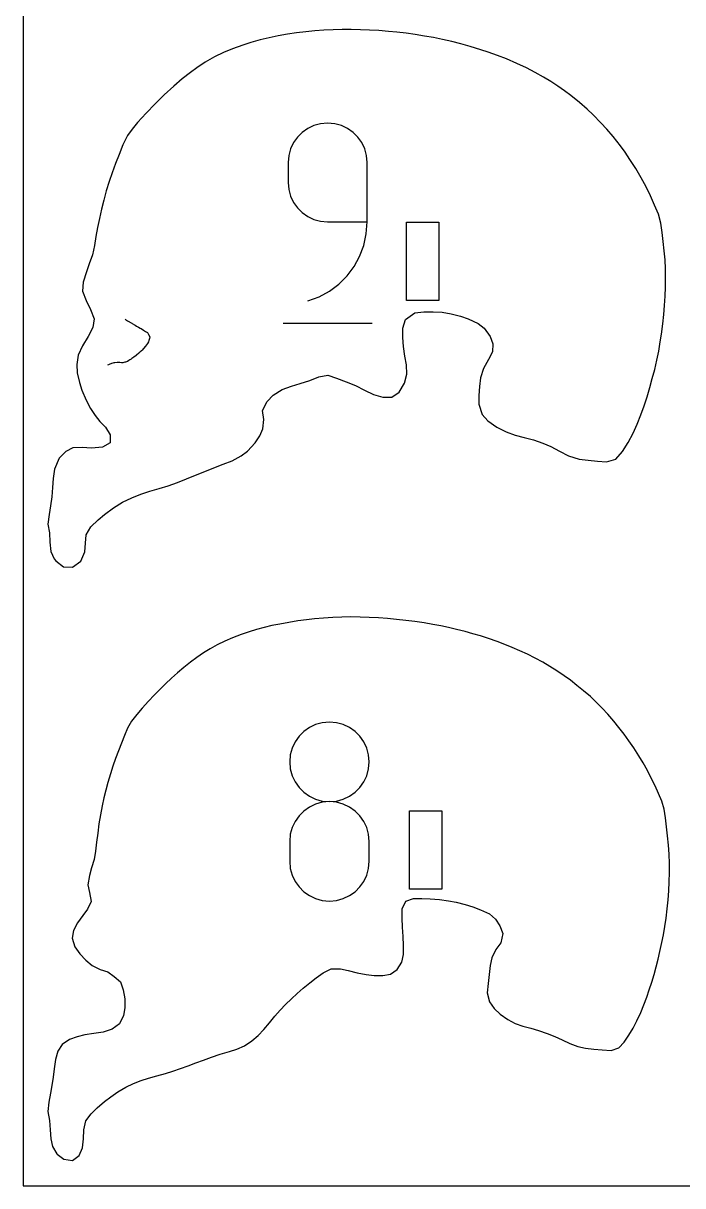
# Model space of a CAD drawing. Extents: x 0 to 300, y 0 to 147.
# Drawn here: x 0 to 42.9, y 0 to 75.7 of the extents above; entities that cross this region are included whole.
import ezdxf

# ---------------------------------------------------------------- set-up
doc = ezdxf.new("R2010")
doc.units = 0

msp = doc.modelspace()

# ---------------------------------------------------------------- linework, layer by layer
at = {"layer": 'annotation', "color": 1}
for p, q in [((18.913186, 69.022627), (18.512538, 68.831972)), ((19.348029, 69.142374), (18.913186, 69.022627)), ((19.809737, 69.183912), (19.348029, 69.142374)), ((20.272402, 69.142374), (19.809737, 69.183912)), ((19.809737, 69.183912), (19.809737, 69.183912)), ((20.707753, 69.022627), (20.272402, 69.142374)), ((21.108551, 68.831972), (20.707753, 69.022627)), ((17.843151, 68.267141), (17.589073, 67.907566)), ((18.153416, 68.57771), (17.843151, 68.267141)), ((18.512538, 68.831972), (18.153416, 68.57771)), ((21.467553, 68.57771), (21.108551, 68.831972)), ((21.777519, 68.267141), (21.467553, 68.57771)), ((22.031208, 67.907566), (21.777519, 68.267141)), ((17.398513, 67.506285), (17.278801, 67.0706)), ((17.589073, 67.907566), (17.398513, 67.506285)), ((22.22138, 67.506285), (22.031208, 67.907566)), ((22.340793, 67.0706), (22.22138, 67.506285)), ((17.278801, 67.0706), (17.237268, 66.60781)), ((17.237268, 66.60781), (17.237268, 65.31976)), ((22.382206, 66.60781), (22.340793, 67.0706)), ((22.382206, 62.744385), (22.382206, 66.60781)), ((22.382206, 66.60781), (22.382206, 66.60781)), ((17.237268, 65.31976), (17.237268, 65.31976)), ((17.237268, 65.31976), (17.278801, 64.856995)), ((17.278801, 64.856995), (17.398513, 64.421377)), ((17.398513, 64.421377), (17.589073, 64.020193)), ((17.589073, 64.020193), (17.843151, 63.660732)), ((17.843151, 63.660732), (18.153416, 63.350284)), ((18.153416, 63.350284), (18.512538, 63.096136)), ((18.512538, 63.096136), (18.913186, 62.905578)), ((18.913186, 62.905578), (19.348029, 62.785898)), ((19.348029, 62.785898), (19.809737, 62.744385)), ((19.809737, 62.744385), (22.382206, 62.744385)), ((22.325251, 61.963323), (22.382206, 62.744385)), ((22.159036, 61.212582), (22.325251, 61.963323)), ((21.89054, 60.501603), (22.159036, 61.212582)), ((21.074615, 59.236697), (21.526741, 59.839828)), ((21.526741, 59.839828), (21.89054, 60.501603)), ((20.541142, 58.701652), (21.074615, 59.236697)), ((19.933299, 58.244135), (20.541142, 58.701652)), ((18.522413, 57.599446), (19.258063, 57.873586)), ((18.522413, 57.599446), (18.522413, 57.599446)), ((19.258063, 57.873586), (19.933299, 58.244135)), ((6.622044, 56.405731), (6.680222, 56.370365)), ((6.680222, 56.370365), (6.715364, 56.350495)), ((6.715364, 56.350495), (6.777069, 56.31276)), ((6.777069, 56.31276), (6.918521, 56.233297)), ((6.918521, 56.233297), (6.932776, 56.225328)), ((6.932776, 56.225328), (7.074202, 56.145106)), ((7.074202, 56.145106), (7.083713, 56.14022)), ((7.083713, 56.14022), (7.093267, 56.135348)), ((7.093267, 56.135348), (7.240182, 56.044142)), ((7.240182, 56.044142), (7.273712, 56.024612)), ((7.273712, 56.024612), (7.37134, 55.966765)), ((16.9158, 56.151388), (22.708033, 56.151388)), ((7.37134, 55.966765), (7.493958, 55.902266)), ((7.493958, 55.902266), (7.616918, 55.838241)), ((7.616918, 55.838241), (7.646319, 55.816085)), ((7.646319, 55.816085), (7.668451, 55.800675)), ((7.668451, 55.800675), (7.818871, 55.702829)), ((7.818871, 55.702829), (7.819226, 55.702609)), ((7.819226, 55.702609), (7.965557, 55.610719)), ((7.965557, 55.610719), (8.034369, 55.570022)), ((8.034369, 55.570022), (8.083178, 55.541117)), ((8.083178, 55.541117), (8.149157, 55.427683)), ((8.149157, 55.427683), (8.240808, 55.265805)), ((8.240808, 55.265805), (8.253268, 55.244)), ((7.817608, 54.501574), (7.732628, 54.403795)), ((7.954386, 54.649816), (7.817608, 54.501574)), ((7.958721, 54.656566), (7.954386, 54.649816)), ((7.96549, 54.666801), (7.958721, 54.656566)), ((8.078932, 54.838712), (7.96549, 54.666801)), ((8.153302, 54.94692), (8.078932, 54.838712)), ((8.18048, 55.029091), (8.153302, 54.94692)), ((8.248584, 55.229979), (8.18048, 55.029091)), ((8.253268, 55.244), (8.248584, 55.229979)), ((6.943066, 53.758507), (6.869138, 53.715659)), ((7.020698, 53.811986), (6.943066, 53.758507)), ((7.074182, 53.849878), (7.020698, 53.811986)), ((7.186284, 53.934301), (7.074182, 53.849878)), ((7.353115, 54.055557), (7.186284, 53.934301)), ((7.362558, 54.064346), (7.353115, 54.055557)), ((7.371298, 54.07237), (7.362558, 54.064346)), ((7.516519, 54.20486), (7.371298, 54.07237)), ((7.604561, 54.280879), (7.516519, 54.20486)), ((7.668456, 54.336337), (7.604561, 54.280879)), ((7.678042, 54.344496), (7.668456, 54.336337)), ((7.68775, 54.352679), (7.678042, 54.344496)), ((7.732628, 54.403795), (7.68775, 54.352679)), ((5.545821, 53.444514), (5.492669, 53.420907)), ((5.583393, 53.461402), (5.545821, 53.444514)), ((5.58598, 53.462609), (5.583393, 53.461402)), ((5.588657, 53.463878), (5.58598, 53.462609)), ((5.593724, 53.46569), (5.588657, 53.463878)), ((5.741315, 53.52036), (5.593724, 53.46569)), ((5.831225, 53.550742), (5.741315, 53.52036)), ((5.885763, 53.569669), (5.831225, 53.550742)), ((5.961451, 53.578526), (5.885763, 53.569669)), ((6.107154, 53.589199), (5.961451, 53.578526)), ((6.182884, 53.59885), (6.107154, 53.589199)), ((6.27706, 53.59733), (6.182884, 53.59885)), ((6.385785, 53.577643), (6.27706, 53.59733)), ((6.479994, 53.579882), (6.385785, 53.577643)), ((6.610287, 53.615353), (6.479994, 53.579882)), ((6.646794, 53.622393), (6.610287, 53.615353)), ((6.77712, 53.66421), (6.646794, 53.622393)), ((6.869138, 53.715659), (6.77712, 53.66421)), ((18.261082, 29.573784), (17.948868, 29.261817)), ((18.622504, 29.829322), (18.261082, 29.573784)), ((19.025775, 30.02102), (18.622504, 29.829322)), ((19.463536, 30.141472), (19.025775, 30.02102)), ((19.928425, 30.183269), (19.463536, 30.141472)), ((20.393314, 30.141472), (19.928425, 30.183269)), ((19.928425, 30.183269), (19.928425, 30.183269)), ((20.831075, 30.02102), (20.393314, 30.141472)), ((21.234346, 29.829322), (20.831075, 30.02102)), ((21.595769, 29.573784), (21.234346, 29.829322)), ((21.907982, 29.261817), (21.595769, 29.573784)), ((17.693224, 28.900827), (17.501508, 28.498222)), ((17.948868, 29.261817), (17.693224, 28.900827)), ((22.163627, 28.900827), (21.907982, 29.261817)), ((22.355342, 28.498222), (22.163627, 28.900827)), ((17.381081, 28.061412), (17.339304, 27.597803)), ((17.501508, 28.498222), (17.381081, 28.061412)), ((22.475769, 28.061412), (22.355342, 28.498222)), ((22.517546, 27.597803), (22.475769, 28.061412)), ((17.339304, 27.597803), (17.339304, 27.597803)), ((17.339304, 27.597803), (17.381106, 27.132018)), ((22.475745, 27.132018), (22.517546, 27.597803)), ((22.517546, 27.597803), (22.517546, 27.597803)), ((17.381106, 27.132018), (17.501592, 26.693512)), ((17.501592, 26.693512), (17.693386, 26.289634)), ((22.163464, 26.289634), (22.355258, 26.693512)), ((22.355258, 26.693512), (22.475745, 27.132018)), ((17.693386, 26.289634), (17.949109, 25.927731)), ((17.949109, 25.927731), (18.261382, 25.615152)), ((21.595468, 25.615152), (21.907741, 25.927731)), ((21.907741, 25.927731), (22.163464, 26.289634)), ((18.261382, 25.615152), (18.622829, 25.359244)), ((18.622829, 25.359244), (19.02607, 25.167355)), ((19.02607, 25.167355), (19.463728, 25.046833)), ((19.928425, 25.005026), (19.463536, 24.96322)), ((19.463728, 25.046833), (19.928425, 25.005026)), ((19.928425, 25.005026), (20.393122, 25.046833)), ((20.393314, 24.963244), (19.928425, 25.005026)), ((19.928425, 25.005026), (19.928425, 25.005026)), ((19.928425, 25.005026), (19.928425, 25.005026)), ((20.393122, 25.046833), (20.83078, 25.167355)), ((20.83078, 25.167355), (21.234021, 25.359244)), ((21.234021, 25.359244), (21.595468, 25.615152)), ((18.261082, 24.394964), (17.948868, 24.082446)), ((18.622504, 24.650835), (18.261082, 24.394964)), ((19.025775, 24.842705), (18.622504, 24.650835)), ((19.463536, 24.96322), (19.025775, 24.842705)), ((20.831075, 24.842789), (20.393314, 24.963244)), ((21.234346, 24.650998), (20.831075, 24.842789)), ((21.595769, 24.395205), (21.234346, 24.650998)), ((21.907982, 24.082746), (21.595769, 24.395205)), ((17.693224, 23.720634), (17.501508, 23.316883)), ((17.948868, 24.082446), (17.693224, 23.720634)), ((22.163627, 23.720959), (21.907982, 24.082746)), ((22.355342, 23.317178), (22.163627, 23.720959)), ((17.381081, 22.878547), (17.339304, 22.41298)), ((17.501508, 23.316883), (17.381081, 22.878547)), ((22.475769, 22.87874), (22.355342, 23.317178)), ((22.517546, 22.41298), (22.475769, 22.87874)), ((17.339304, 22.41298), (17.339304, 21.123172)), ((22.517546, 21.123172), (22.517546, 22.41298)), ((22.517546, 22.41298), (22.517546, 22.41298)), ((17.339304, 21.123172), (17.339304, 21.123172)), ((17.339304, 21.123172), (17.381106, 20.657637)), ((17.381106, 20.657637), (17.501592, 20.219804)), ((22.355258, 20.219804), (22.475745, 20.657637)), ((22.475745, 20.657637), (22.517546, 21.123172)), ((17.501592, 20.219804), (17.693386, 19.816899)), ((17.693386, 19.816899), (17.949109, 19.456149)), ((21.907741, 19.456149), (22.163464, 19.816899)), ((22.163464, 19.816899), (22.355258, 20.219804)), ((17.949109, 19.456149), (18.261382, 19.144783)), ((18.261382, 19.144783), (18.622829, 18.890028)), ((21.234021, 18.890028), (21.595468, 19.144783)), ((21.595468, 19.144783), (21.907741, 19.456149)), ((18.622829, 18.890028), (19.02607, 18.699112)), ((19.02607, 18.699112), (19.463728, 18.579262)), ((19.463728, 18.579262), (19.928425, 18.537706)), ((19.928425, 18.537706), (20.393122, 18.579262)), ((19.928425, 18.537706), (19.928425, 18.537706)), ((20.393122, 18.579262), (20.83078, 18.699112)), ((20.83078, 18.699112), (21.234021, 18.890028))]:
    msp.add_line(p, q, dxfattribs=at)
at = {"layer": 'boundary', "color": 5}
for p, q in [((17.190731, 74.960869), (16.598358, 74.85913)), ((17.784949, 75.048255), (17.190731, 74.960869)), ((18.385733, 75.121757), (17.784949, 75.048255)), ((18.969503, 75.178547), (18.385733, 75.121757)), ((19.567606, 75.223205), (18.969503, 75.178547)), ((20.161825, 75.251349), (19.567606, 75.223205)), ((20.756044, 75.266349), (20.161825, 75.251349)), ((21.350263, 75.26749), (20.756044, 75.266349)), ((21.944482, 75.257223), (21.350263, 75.26749)), ((22.5387, 75.234165), (21.944482, 75.257223)), ((23.132034, 75.198553), (22.5387, 75.234165)), ((23.770452, 75.147616), (23.132034, 75.198553)), ((24.321357, 75.094247), (23.770452, 75.147616)), ((24.915576, 75.02533), (24.321357, 75.094247)), ((25.509795, 74.942419), (24.915576, 75.02533)), ((26.104014, 74.847805), (25.509795, 74.942419)), ((14.29672, 74.261924), (13.625417, 74.020977)), ((14.813855, 74.425181), (14.29672, 74.261924)), ((15.408074, 74.592122), (14.813855, 74.425181)), ((16.002293, 74.737157), (15.408074, 74.592122)), ((16.598358, 74.85913), (16.002293, 74.737157)), ((26.698233, 74.74234), (26.104014, 74.847805)), ((27.295108, 74.620463), (26.698233, 74.74234)), ((27.88667, 74.484079), (27.295108, 74.620463)), ((28.48453, 74.332223), (27.88667, 74.484079)), ((29.075108, 74.169666), (28.48453, 74.332223)), ((29.772222, 73.959102), (29.075108, 74.169666)), ((12.436979, 73.486751), (11.84276, 73.14019)), ((13.031199, 73.776307), (12.436979, 73.486751)), ((13.625417, 74.020977), (13.031199, 73.776307)), ((30.263862, 73.798307), (29.772222, 73.959102)), ((30.857765, 73.588385), (30.263862, 73.798307)), ((31.451984, 73.35589), (30.857765, 73.588385)), ((11.299207, 72.78093), (10.877805, 72.477841)), ((11.84276, 73.14019), (11.299207, 72.78093)), ((32.122704, 73.066469), (31.451984, 73.35589)), ((32.753215, 72.767988), (32.122704, 73.066469)), ((33.326324, 72.469822), (32.753215, 72.767988)), ((10.350873, 72.06597), (9.794423, 71.595492)), ((10.877805, 72.477841), (10.350873, 72.06597)), ((33.854611, 72.171309), (33.326324, 72.469822)), ((34.338146, 71.878891), (33.854611, 72.171309)), ((9.794423, 71.595492), (9.167618, 71.012485)), ((34.794389, 71.585046), (34.338146, 71.878891)), ((35.220537, 71.287936), (34.794389, 71.585046)), ((35.632092, 70.980594), (35.220537, 71.287936)), ((8.575883, 70.426061), (7.989505, 69.821574)), ((9.167618, 71.012485), (8.575883, 70.426061)), ((36.197834, 70.529204), (35.632092, 70.980594)), ((36.693613, 70.093889), (36.197834, 70.529204)), ((7.989505, 69.821574), (7.440604, 69.220596)), ((37.091979, 69.712289), (36.693613, 70.093889)), ((37.591514, 69.202313), (37.091979, 69.712289)), ((7.440604, 69.220596), (7.080095, 68.796111)), ((37.980184, 68.77877), (37.591514, 69.202313)), ((6.777088, 68.373666), (6.485619, 67.757094)), ((7.080095, 68.796111), (6.777088, 68.373666)), ((38.385224, 68.303816), (37.980184, 68.77877)), ((38.864909, 67.692391), (38.385224, 68.303816)), ((6.485619, 67.757094), (6.235975, 67.143215)), ((39.166809, 67.280174), (38.864909, 67.692391)), ((6.235975, 67.143215), (6.009328, 66.548996)), ((39.485049, 66.819272), (39.166809, 67.280174)), ((39.862875, 66.222265), (39.485049, 66.819272)), ((5.792643, 65.952158), (5.59371, 65.372387)), ((6.009328, 66.548996), (5.792643, 65.952158)), ((40.213328, 65.626794), (39.862875, 66.222265)), ((5.59371, 65.372387), (5.405024, 64.766339)), ((40.533111, 65.03402), (40.213328, 65.626794)), ((5.405024, 64.766339), (5.237726, 64.166205)), ((40.823551, 64.435376), (40.533111, 65.03402)), ((41.091418, 63.845389), (40.823551, 64.435376)), ((5.087712, 63.577902), (4.951638, 62.977553)), ((5.237726, 64.166205), (5.087712, 63.577902)), ((41.341393, 63.25117), (41.091418, 63.845389)), ((4.951638, 62.977553), (4.837051, 62.389464)), ((41.492607, 62.656951), (41.341393, 63.25117)), ((4.837051, 62.389464), (4.732296, 61.795245)), ((41.574907, 62.062732), (41.492607, 62.656951)), ((41.650932, 61.468513), (41.574907, 62.062732)), ((4.732296, 61.795245), (4.632707, 61.201026)), ((41.716799, 60.874295), (41.650932, 61.468513)), ((4.513243, 60.606807), (4.296339, 60.018922)), ((4.632707, 61.201026), (4.513243, 60.606807)), ((41.766796, 60.280075), (41.716799, 60.874295)), ((4.296339, 60.018922), (4.108216, 59.490629)), ((41.799082, 59.685857), (41.766796, 60.280075)), ((4.108216, 59.490629), (3.90771, 58.819239)), ((41.796304, 58.497419), (41.807154, 59.091638)), ((41.807154, 59.091638), (41.799082, 59.685857)), ((3.90771, 58.819239), (3.860775, 58.229997)), ((41.771948, 57.9032), (41.796304, 58.497419)), ((3.860775, 58.229997), (4.091706, 57.635968)), ((4.091706, 57.635968), (4.370613, 57.040286)), ((41.735666, 57.308981), (41.771948, 57.9032)), ((4.370613, 57.040286), (4.615491, 56.444005)), ((24.871039, 56.401915), (25.481116, 56.838507)), ((25.481116, 56.838507), (26.074392, 56.903051)), ((26.074392, 56.903051), (26.668611, 56.904073)), ((26.668611, 56.904073), (27.262829, 56.861798)), ((27.262829, 56.861798), (27.857049, 56.763661)), ((27.857049, 56.763661), (28.451268, 56.611213)), ((41.688489, 56.714762), (41.735666, 57.308981)), ((4.615491, 56.444005), (4.519069, 55.863603)), ((24.707079, 55.823434), (24.871039, 56.401915)), ((28.451268, 56.611213), (28.966089, 56.435633)), ((28.966089, 56.435633), (29.598235, 56.14058)), ((29.598235, 56.14058), (30.007288, 55.838245)), ((41.537078, 55.434358), (41.627305, 56.120543)), ((41.627305, 56.120543), (41.688489, 56.714762)), ((4.221897, 55.284213), (3.862989, 54.678894)), ((4.519069, 55.863603), (4.221897, 55.284213)), ((24.698688, 55.229215), (24.707079, 55.823434)), ((30.007288, 55.838245), (30.380054, 55.280289)), ((30.380054, 55.280289), (30.557842, 54.803061)), ((41.459582, 54.932106), (41.537078, 55.434358)), ((3.862989, 54.678894), (3.583894, 54.077563)), ((24.749794, 54.636955), (24.698688, 55.229215)), ((24.833888, 54.003703), (24.749794, 54.636955)), ((30.557842, 54.803061), (30.545844, 54.280609)), ((41.354193, 54.337887), (41.459582, 54.932106)), ((3.583894, 54.077563), (3.492915, 53.461369)), ((24.941649, 53.450202), (24.833888, 54.003703)), ((30.279662, 53.788863), (29.963533, 53.204293)), ((30.545844, 54.280609), (30.279662, 53.788863)), ((41.094106, 53.149449), (41.232754, 53.743668)), ((41.232754, 53.743668), (41.354193, 54.337887)), ((3.492915, 53.461369), (3.514427, 52.912933)), ((24.962573, 52.841518), (24.941649, 53.450202)), ((29.963533, 53.204293), (29.756711, 52.59217)), ((40.939879, 52.547816), (41.094106, 53.149449)), ((3.514427, 52.912933), (3.651742, 52.287743)), ((3.651742, 52.287743), (3.8118, 51.794451)), ((18.02425, 52.219473), (18.646681, 52.423919)), ((18.646681, 52.423919), (19.237218, 52.652553)), ((19.237218, 52.652553), (19.831319, 52.760395)), ((19.831319, 52.760395), (20.385426, 52.576694)), ((20.385426, 52.576694), (21.023531, 52.326741)), ((21.023531, 52.326741), (21.61775, 52.090984)), ((24.469756, 51.655546), (24.802191, 52.240353)), ((24.802191, 52.240353), (24.962573, 52.841518)), ((29.756711, 52.59217), (29.688314, 52.034118)), ((40.77544, 51.961011), (40.939879, 52.547816)), ((3.8118, 51.794451), (4.088755, 51.132067)), ((15.864911, 51.057448), (16.271003, 51.471016)), ((16.271003, 51.471016), (16.857835, 51.832117)), ((16.857835, 51.832117), (17.455167, 52.05602)), ((17.455167, 52.05602), (18.02425, 52.219473)), ((21.61775, 52.090984), (22.213764, 51.804337)), ((22.213764, 51.804337), (22.804928, 51.515273)), ((22.804928, 51.515273), (23.39779, 51.335516)), ((23.994626, 51.33483), (24.469756, 51.655546)), ((29.688314, 52.034118), (29.644427, 51.448284)), ((40.595987, 51.366792), (40.77544, 51.961011)), ((4.088755, 51.132067), (4.382433, 50.59595)), ((15.572408, 50.463695), (15.864911, 51.057448)), ((23.39779, 51.335516), (23.994626, 51.33483)), ((29.644427, 51.448284), (29.654516, 50.877578)), ((29.654516, 50.877578), (29.865362, 50.207924)), ((40.191646, 50.178355), (40.404696, 50.780481)), ((40.404696, 50.780481), (40.595987, 51.366792)), ((4.382433, 50.59595), (4.681141, 50.152749)), ((4.681141, 50.152749), (4.994432, 49.750927)), ((15.667857, 49.881246), (15.572408, 50.463695)), ((29.865362, 50.207924), (30.240258, 49.807758)), ((39.960564, 49.584135), (40.191646, 50.178355)), ((4.994432, 49.750927), (5.347425, 49.385477)), ((5.347425, 49.385477), (5.665144, 48.887381)), ((15.389278, 48.814283), (15.602763, 49.287183)), ((15.602763, 49.287183), (15.667857, 49.881246)), ((30.240258, 49.807758), (30.828143, 49.375523)), ((30.828143, 49.375523), (31.422362, 49.078518)), ((39.698043, 48.989917), (39.960564, 49.584135)), ((5.665144, 48.887381), (5.646314, 48.3721)), ((15.084442, 48.363507), (15.389278, 48.814283)), ((31.422362, 49.078518), (32.01658, 48.859182)), ((32.01658, 48.859182), (32.6108, 48.71359)), ((32.6108, 48.71359), (33.205018, 48.556662)), ((33.205018, 48.556662), (33.807251, 48.348606)), ((39.378441, 48.395698), (39.698043, 48.989917)), ((2.764496, 47.809168), (2.32791, 47.361018)), ((3.226705, 48.036383), (2.764496, 47.809168)), ((3.833665, 48.062896), (3.226705, 48.036383)), ((4.431169, 48.01326), (3.833665, 48.062896)), ((5.160029, 48.087501), (4.431169, 48.01326)), ((5.646314, 48.3721), (5.160029, 48.087501)), ((14.186099, 47.510323), (14.583251, 47.828743)), ((14.583251, 47.828743), (15.084442, 48.363507)), ((33.807251, 48.348606), (34.331937, 48.119388)), ((34.331937, 48.119388), (34.907095, 47.82212)), ((34.907095, 47.82212), (35.493264, 47.523855)), ((38.559966, 47.307126), (38.999634, 47.80645)), ((38.999634, 47.80645), (39.378441, 48.395698)), ((2.32791, 47.361018), (2.037311, 46.642664)), ((12.404433, 46.748374), (13.01075, 46.976771)), ((13.01075, 46.976771), (13.595795, 47.185083)), ((13.595795, 47.185083), (14.186099, 47.510323)), ((35.493264, 47.523855), (36.176113, 47.307649)), ((36.176113, 47.307649), (36.770331, 47.23564)), ((36.770331, 47.23564), (37.364551, 47.174259)), ((37.364551, 47.174259), (37.95877, 47.129188)), ((37.95877, 47.129188), (38.559966, 47.307126)), ((2.037311, 46.642664), (1.943156, 46.046554)), ((10.624701, 46.015602), (11.21892, 46.26106)), ((11.21892, 46.26106), (11.813138, 46.509672)), ((11.813138, 46.509672), (12.404433, 46.748374)), ((1.904142, 45.454226), (1.866979, 44.860007)), ((1.943156, 46.046554), (1.904142, 45.454226)), ((8.842044, 45.386235), (9.436183, 45.573448)), ((9.436183, 45.573448), (10.033712, 45.78484)), ((10.033712, 45.78484), (10.624701, 46.015602)), ((1.866979, 44.860007), (1.77796, 44.265787)), ((6.46471, 44.503261), (7.059389, 44.793685)), ((7.059389, 44.793685), (7.65362, 45.01861)), ((7.65362, 45.01861), (8.246373, 45.208058)), ((8.246373, 45.208058), (8.842044, 45.386235)), ((1.77796, 44.265787), (1.679429, 43.706129)), ((5.282529, 43.695081), (5.877016, 44.1327)), ((5.877016, 44.1327), (6.46471, 44.503261)), ((1.679429, 43.706129), (1.589203, 43.076304)), ((4.389577, 42.901412), (4.875714, 43.34852)), ((4.875714, 43.34852), (5.282529, 43.695081)), ((1.589203, 43.076304), (1.704156, 42.509641)), ((1.704156, 42.509641), (1.726228, 41.888563)), ((4.041283, 41.838225), (4.084642, 42.383014)), ((4.084642, 42.383014), (4.389577, 42.901412)), ((1.726228, 41.888563), (1.790958, 41.294694)), ((4.01678, 41.258344), (4.041283, 41.838225)), ((1.790958, 41.294694), (2.017416, 40.813792)), ((3.751592, 40.669364), (4.01678, 41.258344)), ((2.017416, 40.813792), (2.116121, 40.678182)), ((2.116121, 40.678182), (2.60897, 40.300752)), ((2.60897, 40.300752), (3.196964, 40.275811)), ((3.196964, 40.275811), (3.751592, 40.669364)), ((15.683587, 36.344888), (15.188074, 36.210859)), ((16.183229, 36.464788), (15.683587, 36.344888)), ((16.691337, 36.569168), (16.183229, 36.464788)), ((17.27709, 36.675479), (16.691337, 36.569168)), ((17.871309, 36.766562), (17.27709, 36.675479)), ((18.425338, 36.839159), (17.871309, 36.766562)), ((18.951791, 36.898612), (18.425338, 36.839159)), ((19.54601, 36.954584), (18.951791, 36.898612)), ((20.140229, 36.996309), (19.54601, 36.954584)), ((20.734448, 37.01987), (20.140229, 36.996309)), ((21.328667, 37.026776), (20.734448, 37.01987)), ((21.922886, 37.021095), (21.328667, 37.026776)), ((22.517104, 37.003761), (21.922886, 37.021095)), ((23.111323, 36.972096), (22.517104, 37.003761)), ((23.705542, 36.92728), (23.111323, 36.972096)), ((24.299761, 36.87187), (23.705542, 36.92728)), ((24.89398, 36.805774), (24.299761, 36.87187)), ((25.488199, 36.727821), (24.89398, 36.805774)), ((26.082418, 36.6383), (25.488199, 36.727821)), ((26.665177, 36.5414), (26.082418, 36.6383)), ((27.176278, 36.446512), (26.665177, 36.5414)), ((27.67592, 36.339503), (27.176278, 36.446512)), ((28.195535, 36.218318), (27.67592, 36.339503)), ((13.626069, 35.675975), (13.117558, 35.460167)), ((14.176084, 35.883613), (13.626069, 35.675975)), ((14.697681, 36.061505), (14.176084, 35.883613)), ((15.188074, 36.210859), (14.697681, 36.061505)), ((28.756403, 36.076526), (28.195535, 36.218318)), ((29.263974, 35.937346), (28.756403, 36.076526)), ((29.755686, 35.789983), (29.263974, 35.937346)), ((30.287374, 35.618905), (29.755686, 35.789983)), ((30.836169, 35.428961), (30.287374, 35.618905)), ((12.163475, 34.956687), (11.726587, 34.687203)), ((12.617916, 35.213824), (12.163475, 34.956687)), ((13.117558, 35.460167), (12.617916, 35.213824)), ((31.335811, 35.243227), (30.836169, 35.428961)), ((31.812736, 35.048242), (31.335811, 35.243227)), ((32.312381, 34.830969), (31.812736, 35.048242)), ((32.821358, 34.59683), (32.312381, 34.830969)), ((10.87821, 34.08483), (10.443572, 33.738334)), ((11.302222, 34.398014), (10.87821, 34.08483)), ((11.726587, 34.687203), (11.302222, 34.398014)), ((33.305859, 34.353807), (32.821358, 34.59683)), ((33.807263, 34.079535), (33.305859, 34.353807)), ((34.268021, 33.807454), (33.807263, 34.079535)), ((10.035125, 33.390609), (9.646822, 33.039145)), ((10.443572, 33.738334), (10.035125, 33.390609)), ((34.735926, 33.513678), (34.268021, 33.807454)), ((35.198234, 33.205623), (34.735926, 33.513678)), ((9.262805, 32.671367), (8.896979, 32.308582)), ((9.646822, 33.039145), (9.262805, 32.671367)), ((35.610641, 32.905039), (35.198234, 33.205623)), ((36.035186, 32.577953), (35.610641, 32.905039)), ((36.469949, 32.225194), (36.035186, 32.577953)), ((8.524561, 31.929451), (8.161275, 31.548943)), ((8.896979, 32.308582), (8.524561, 31.929451)), ((36.907097, 31.841321), (36.469949, 32.225194)), ((37.283273, 31.482929), (36.907097, 31.841321)), ((7.744929, 31.092941), (7.392851, 30.686179)), ((8.161275, 31.548943), (7.744929, 31.092941)), ((37.682105, 31.08075), (37.283273, 31.482929)), ((38.044216, 30.696059), (37.682105, 31.08075)), ((7.392851, 30.686179), (7.048752, 30.242913)), ((38.444266, 30.234514), (38.044216, 30.696059)), ((6.791118, 29.794849), (6.583627, 29.308586)), ((7.048752, 30.242913), (6.791118, 29.794849)), ((38.763546, 29.839023), (38.444266, 30.234514)), ((39.10161, 29.403163), (38.763546, 29.839023)), ((6.383331, 28.808945), (6.190973, 28.309303)), ((6.583627, 29.308586), (6.383331, 28.808945)), ((39.4133, 28.975526), (39.10161, 29.403163)), ((39.731459, 28.511835), (39.4133, 28.975526)), ((6.190973, 28.309303), (6.013026, 27.823039)), ((40.056798, 27.997818), (39.731459, 28.511835)), ((5.837885, 27.323398), (5.676045, 26.823755)), ((6.013026, 27.823039), (5.837885, 27.323398)), ((40.339987, 27.52593), (40.056798, 27.997818)), ((40.619894, 27.026288), (40.339987, 27.52593)), ((5.676045, 26.823755), (5.510517, 26.249437)), ((40.89767, 26.484654), (40.619894, 27.026288)), ((5.375093, 25.743273), (5.251334, 25.243632)), ((5.510517, 26.249437), (5.375093, 25.743273)), ((41.117281, 26.02603), (40.89767, 26.484654)), ((41.339002, 25.540741), (41.117281, 26.02603)), ((5.251334, 25.243632), (5.141035, 24.743989)), ((41.549086, 25.041099), (41.339002, 25.540741)), ((41.708476, 24.526699), (41.549086, 25.041099)), ((5.141035, 24.743989), (5.023486, 24.149771)), ((41.789518, 23.960617), (41.708476, 24.526699)), ((4.92619, 23.555552), (4.843754, 22.961333)), ((5.023486, 24.149771), (4.92619, 23.555552)), ((41.867823, 23.366398), (41.789518, 23.960617)), ((4.843754, 22.961333), (4.772903, 22.367114)), ((41.938965, 22.772179), (41.867823, 23.366398)), ((41.999768, 22.17796), (41.938965, 22.772179)), ((4.772903, 22.367114), (4.706245, 21.772895)), ((42.042698, 21.583741), (41.999768, 22.17796)), ((4.608307, 21.229045), (4.446166, 20.692413)), ((4.706245, 21.772895), (4.608307, 21.229045)), ((42.065014, 20.989522), (42.042698, 21.583741)), ((4.446166, 20.692413), (4.30736, 20.192771)), ((42.061857, 20.395303), (42.065014, 20.989522)), ((4.30736, 20.192771), (4.204921, 19.598552)), ((42.007988, 19.206865), (42.040168, 19.785617)), ((42.040168, 19.785617), (42.061857, 20.395303)), ((4.204921, 19.598552), (4.308475, 19.089311)), ((4.308475, 19.089311), (4.40923, 18.504691)), ((41.963064, 18.612647), (42.007988, 19.206865)), ((4.40923, 18.504691), (4.189416, 18.016059)), ((24.665935, 18.018428), (24.89398, 18.523717)), ((24.89398, 18.523717), (25.393622, 18.693754)), ((25.393622, 18.693754), (25.932435, 18.710015)), ((25.932435, 18.710015), (26.487483, 18.68365)), ((26.487483, 18.68365), (27.081701, 18.630353)), ((27.081701, 18.630353), (27.67592, 18.55218)), ((27.67592, 18.55218), (28.178804, 18.453018)), ((28.178804, 18.453018), (28.756403, 18.304884)), ((28.756403, 18.304884), (29.256044, 18.153301)), ((41.904765, 18.018428), (41.963064, 18.612647)), ((3.868833, 17.589794), (3.531497, 17.124742)), ((4.189416, 18.016059), (3.868833, 17.589794)), ((24.662864, 17.424209), (24.665935, 18.018428)), ((24.68898, 16.82999), (24.662864, 17.424209)), ((29.256044, 18.153301), (29.755686, 17.971493)), ((29.755686, 17.971493), (30.342088, 17.691908)), ((30.342088, 17.691908), (30.741591, 17.357072)), ((41.750378, 16.875998), (41.831255, 17.424209)), ((41.831255, 17.424209), (41.904765, 18.018428)), ((3.531497, 17.124742), (3.273844, 16.627458)), ((24.718403, 16.235771), (24.68898, 16.82999)), ((30.741591, 17.357072), (31.018636, 16.924567)), ((31.018636, 16.924567), (31.211563, 16.424925)), ((41.657542, 16.330348), (41.750378, 16.875998)), ((3.273844, 16.627458), (3.187599, 16.112405)), ((3.187599, 16.112405), (3.364667, 15.557286)), ((24.748713, 15.641552), (24.718403, 16.235771)), ((31.211563, 16.424925), (31.074989, 15.816462)), ((41.561966, 15.830706), (41.657542, 16.330348)), ((3.364667, 15.557286), (3.671926, 15.096021)), ((24.752921, 15.047333), (24.748713, 15.641552)), ((30.758933, 15.385198), (30.501963, 14.844801)), ((31.074989, 15.816462), (30.758933, 15.385198)), ((41.31943, 14.750224), (41.43753, 15.246296)), ((41.43753, 15.246296), (41.561966, 15.830706)), ((3.671926, 15.096021), (4.081956, 14.675684)), ((4.081956, 14.675684), (4.49191, 14.34724)), ((24.325736, 14.076144), (24.642677, 14.547691)), ((24.642677, 14.547691), (24.752921, 15.047333)), ((30.501963, 14.844801), (30.393566, 14.346863)), ((41.190421, 14.250582), (41.31943, 14.750224)), ((4.49191, 14.34724), (5.010843, 14.071246)), ((5.010843, 14.071246), (5.5123, 13.931371)), ((5.5123, 13.931371), (5.925214, 13.62847)), ((5.925214, 13.62847), (6.332805, 13.281689)), ((19.059746, 13.542588), (19.523606, 13.86617)), ((19.523606, 13.86617), (20.045652, 14.114083)), ((20.045652, 14.114083), (20.639871, 14.120294)), ((20.639871, 14.120294), (21.139513, 14.003829)), ((21.139513, 14.003829), (21.733731, 13.864943)), ((21.733731, 13.864943), (22.32795, 13.748022)), ((22.32795, 13.748022), (22.84655, 13.679198)), ((22.84655, 13.679198), (23.404197, 13.67963)), ((23.404197, 13.67963), (23.908075, 13.784797)), ((23.908075, 13.784797), (24.325736, 14.076144)), ((30.320353, 13.75094), (30.254341, 13.156721)), ((30.393566, 14.346863), (30.320353, 13.75094)), ((40.900885, 13.252566), (41.050534, 13.75094)), ((41.050534, 13.75094), (41.190421, 14.250582)), ((6.332805, 13.281689), (6.511287, 12.765035)), ((18.214546, 12.859536), (18.646234, 13.216146)), ((18.646234, 13.216146), (19.059746, 13.542588)), ((30.254341, 13.156721), (30.196806, 12.562502)), ((40.745009, 12.765035), (40.900885, 13.252566)), ((6.511287, 12.765035), (6.608174, 12.170815)), ((6.608174, 12.170815), (6.600589, 11.576597)), ((17.074557, 11.795208), (17.447661, 12.170815)), ((17.447661, 12.170815), (17.822821, 12.522793)), ((17.822821, 12.522793), (18.214546, 12.859536)), ((30.196806, 12.562502), (30.33474, 11.968283)), ((40.391568, 11.779129), (40.577686, 12.279834)), ((40.577686, 12.279834), (40.745009, 12.765035)), ((6.600589, 11.576597), (6.526678, 11.073492)), ((16.377293, 11.033588), (16.721249, 11.422476)), ((16.721249, 11.422476), (17.074557, 11.795208)), ((30.33474, 11.968283), (30.655546, 11.53692)), ((30.655546, 11.53692), (31.038701, 11.169306)), ((40.189968, 11.279487), (40.391568, 11.779129)), ((6.526678, 11.073492), (6.268186, 10.545741)), ((15.661872, 10.181463), (16.020986, 10.603788)), ((16.020986, 10.603788), (16.377293, 11.033588)), ((31.038701, 11.169306), (31.538343, 10.816801)), ((31.538343, 10.816801), (32.024606, 10.568305)), ((39.688079, 10.264404), (39.941068, 10.734782)), ((39.941068, 10.734782), (40.189968, 11.279487)), ((4.595961, 9.913785), (4.001742, 9.823274)), ((5.190179, 10.008527), (4.595961, 9.913785)), ((5.784398, 10.185831), (5.190179, 10.008527)), ((6.268186, 10.545741), (5.784398, 10.185831)), ((15.291901, 9.784467), (15.661872, 10.181463)), ((32.024606, 10.568305), (32.511636, 10.388159)), ((32.511636, 10.388159), (33.02389, 10.250277)), ((33.02389, 10.250277), (33.533217, 10.10646)), ((33.533217, 10.10646), (34.104372, 9.919013)), ((34.104372, 9.919013), (34.604015, 9.718475)), ((39.402724, 9.793941), (39.688079, 10.264404)), ((2.537364, 9.199721), (2.245536, 8.76408)), ((3.013314, 9.520014), (2.537364, 9.199721)), ((3.5021, 9.701979), (3.013314, 9.520014)), ((4.001742, 9.823274), (3.5021, 9.701979)), ((13.90475, 8.887257), (14.400573, 9.111391)), ((14.400573, 9.111391), (14.877206, 9.434777)), ((14.877206, 9.434777), (15.291901, 9.784467)), ((34.604015, 9.718475), (35.064716, 9.496831)), ((35.064716, 9.496831), (35.568736, 9.263634)), ((35.568736, 9.263634), (36.089562, 9.069116)), ((38.763546, 8.97141), (39.107735, 9.351227)), ((39.107735, 9.351227), (39.402724, 9.793941)), ((2.245536, 8.76408), (2.090732, 8.213816)), ((11.726587, 8.176799), (12.243005, 8.367719)), ((12.243005, 8.367719), (12.820448, 8.560386)), ((12.820448, 8.560386), (13.414667, 8.739161)), ((13.414667, 8.739161), (13.90475, 8.887257)), ((36.089562, 9.069116), (36.589204, 8.965638)), ((36.589204, 8.965638), (37.141087, 8.902612)), ((37.141087, 8.902612), (37.669685, 8.846072)), ((37.669685, 8.846072), (38.263905, 8.800935)), ((38.263905, 8.800935), (38.763546, 8.97141)), ((2.00282, 7.619597), (1.936682, 7.074069)), ((2.090732, 8.213816), (2.00282, 7.619597)), ((9.741398, 7.460554), (10.24104, 7.625465)), ((10.24104, 7.625465), (10.740682, 7.805214)), ((10.740682, 7.805214), (11.241085, 7.993128)), ((11.241085, 7.993128), (11.726587, 8.176799)), ((1.936682, 7.074069), (1.859897, 6.525737)), ((7.175369, 6.659525), (7.668181, 6.841724)), ((7.668181, 6.841724), (8.161275, 6.996517)), ((8.161275, 6.996517), (8.69606, 7.152541)), ((8.69606, 7.152541), (9.255135, 7.313268)), ((9.255135, 7.313268), (9.741398, 7.460554)), ((1.859897, 6.525737), (1.766683, 6.026094)), ((5.689822, 5.792659), (6.16085, 6.113932)), ((6.16085, 6.113932), (6.675726, 6.420782)), ((6.675726, 6.420782), (7.175369, 6.659525)), ((1.660514, 5.431876), (1.593474, 4.837657)), ((1.766683, 6.026094), (1.660514, 5.431876)), ((4.820438, 5.075103), (5.278578, 5.478153)), ((5.278578, 5.478153), (5.689822, 5.792659)), ((1.593474, 4.837657), (1.714929, 4.243437)), ((4.068702, 4.227453), (4.420696, 4.689374)), ((4.420696, 4.689374), (4.820438, 5.075103)), ((1.714929, 4.243437), (1.75111, 3.649219)), ((3.9472, 3.649219), (4.068702, 4.227453)), ((1.75111, 3.649219), (1.785124, 3.055001)), ((1.785124, 3.055001), (1.903583, 2.55419)), ((3.864487, 2.460781), (3.914515, 3.055001)), ((3.914515, 3.055001), (3.9472, 3.649219)), ((1.903583, 2.55419), (2.193203, 2.069094)), ((3.632673, 1.9595), (3.864487, 2.460781)), ((2.193203, 2.069094), (2.201305, 2.060579)), ((2.201305, 2.060579), (2.646541, 1.737371)), ((2.646541, 1.737371), (3.20532, 1.634576)), ((3.20532, 1.634576), (3.632673, 1.9595))]:
    msp.add_line(p, q, dxfattribs=at)
at = {"layer": 'frame', "color": 5}
for p, q in [((0, 147.32), (0, 0)), ((0, 0), (299.72, 0))]:
    msp.add_line(p, q, dxfattribs=at)
at = {"layer": 'hole', "color": 5}
for p, q in [((24.94492, 57.634216), (24.94492, 62.736216)), ((24.94492, 62.736216), (27.04692, 62.736216)), ((27.04692, 62.736216), (27.04692, 57.634216)), ((27.04692, 57.634216), (24.94492, 57.634216)), ((25.140667, 19.314757), (25.140667, 24.416757)), ((25.140667, 24.416757), (27.242667, 24.416757)), ((27.242667, 24.416757), (27.242667, 19.314757)), ((27.242667, 19.314757), (25.140667, 19.314757))]:
    msp.add_line(p, q, dxfattribs=at)

doc.saveas('drawing.dxf')
